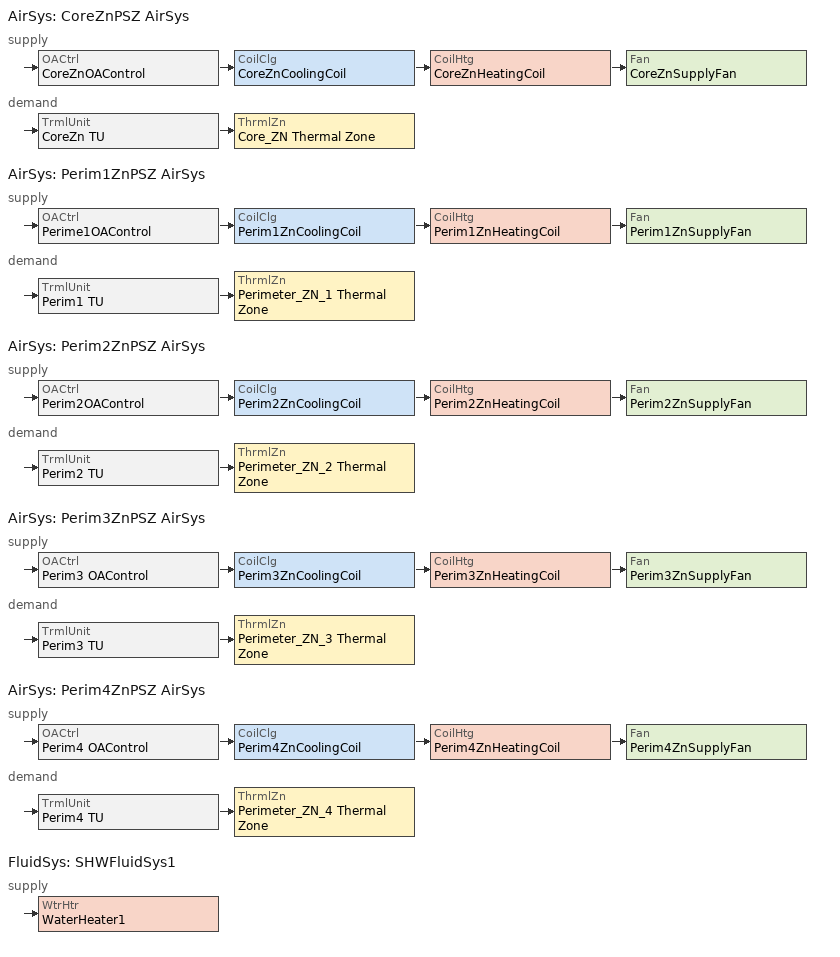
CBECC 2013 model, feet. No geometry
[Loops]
AirSys 'CoreZnPSZ AirSys'
 supply: OACtrl 'CoreZnOAControl' > CoilClg 'CoreZnCoolingCoil' > CoilHtg 'CoreZnHeatingCoil' > Fan 'CoreZnSupplyFan'
 demand: TrmlUnit 'CoreZn TU' > ThrmlZn 'Core_ZN Thermal Zone'
AirSys 'Perim1ZnPSZ AirSys'
 supply: OACtrl 'Perime1OAControl' > CoilClg 'Perim1ZnCoolingCoil' > CoilHtg 'Perim1ZnHeatingCoil' > Fan 'Perim1ZnSupplyFan'
 demand: TrmlUnit 'Perim1 TU' > ThrmlZn 'Perimeter_ZN_1 Thermal Zone'
AirSys 'Perim2ZnPSZ AirSys'
 supply: OACtrl 'Perim2OAControl' > CoilClg 'Perim2ZnCoolingCoil' > CoilHtg 'Perim2ZnHeatingCoil' > Fan 'Perim2ZnSupplyFan'
 demand: TrmlUnit 'Perim2 TU' > ThrmlZn 'Perimeter_ZN_2 Thermal Zone'
AirSys 'Perim3ZnPSZ AirSys'
 supply: OACtrl 'Perim3 OAControl' > CoilClg 'Perim3ZnCoolingCoil' > CoilHtg 'Perim3ZnHeatingCoil' > Fan 'Perim3ZnSupplyFan'
 demand: TrmlUnit 'Perim3 TU' > ThrmlZn 'Perimeter_ZN_3 Thermal Zone'
AirSys 'Perim4ZnPSZ AirSys'
 supply: OACtrl 'Perim4 OAControl' > CoilClg 'Perim4ZnCoolingCoil' > CoilHtg 'Perim4ZnHeatingCoil' > Fan 'Perim4ZnSupplyFan'
 demand: TrmlUnit 'Perim4 TU' > ThrmlZn 'Perimeter_ZN_4 Thermal Zone'
FluidSys 'SHWFluidSys1'
 supply: WtrHtr 'WaterHeater1'
[Proj]
0200006-OffSml-SG-BaseRun: ZipCode=90505; CompType=NewComplete
[Bldg]
Small Office: FuncClassMthd=AreaCategoryMethod; TotStoryCnt=1; AboveGrdStoryCnt=1
[Story]
Building Story 1: Z=0; FlrToFlrHgt=10.7; FlrToCeilingHgt=10
[Spc] Story=Building Story 1
Name | ThrmlZnRef | Area | SpcFuncDefaultsRef | SpcFunc | SecSide100PctControlled | SHWFluidSegRef | CommRfrgEPD | CondgType
Perimeter_ZN_1 | Perimeter_ZN_1 Thermal Zone | 1221.17 | Office Defaults | Office (Greater than 250 square feet in floor area) | 1 | SHWSupply1
Perimeter_ZN_2 | Perimeter_ZN_2 Thermal Zone | 724.411 | Office Defaults | Office (Greater than 250 square feet in floor area) | 1 | SHWSupply1
Perimeter_ZN_3 | Perimeter_ZN_3 Thermal Zone | 1221.17 | Office Defaults | Office (Greater than 250 square feet in floor area) | 1 | SHWSupply1
Perimeter_ZN_4 | Perimeter_ZN_4 Thermal Zone | 724.411 | Office Defaults | Office (Greater than 250 square feet in floor area) | 1 | SHWSupply1
Core_ZN | Core_ZN Thermal Zone | 1610.9 | Office Defaults | Office (Greater than 250 square feet in floor area) |  | SHWSupply1 | 0
Attic | Attic Thermal Zone | 428.898 |  | Unoccupied-Exclude from Gross Floor Area |  |  |  | IndirectlyConditioned
[ThrmlZn]
Name | Type | PriAirCondgSysRef | ClgTstatSchRef | HtgTstatSchRef
Attic Thermal Zone | Unconditioned
Core_ZN Thermal Zone | Conditioned | CoreZnPSZ AirSys | Office ClgSetPt | Office HtgSetPt
Perimeter_ZN_1 Thermal Zone | Conditioned | Perim1ZnPSZ AirSys | Office ClgSetPt | Office HtgSetPt
Perimeter_ZN_2 Thermal Zone | Conditioned | Perim2ZnPSZ AirSys | Office ClgSetPt | Office HtgSetPt
Perimeter_ZN_3 Thermal Zone | Conditioned | Perim3ZnPSZ AirSys | Office ClgSetPt | Office HtgSetPt
Perimeter_ZN_4 Thermal Zone | Conditioned | Perim4ZnPSZ AirSys | Office ClgSetPt | Office HtgSetPt
[AirSys] Type=SZAC
Name | CtrlZnRef
CoreZnPSZ AirSys | Core_ZN Thermal Zone
Perim1ZnPSZ AirSys | Perimeter_ZN_1 Thermal Zone
Perim2ZnPSZ AirSys | Perimeter_ZN_2 Thermal Zone
Perim3ZnPSZ AirSys | Perimeter_ZN_3 Thermal Zone
Perim4ZnPSZ AirSys | Perimeter_ZN_4 Thermal Zone
[AirSeg]
Name | Sys | Type
CoreZnSysSupply AirSeg | CoreZnPSZ AirSys | Supply
CoreZnSysReturnAirSeg | CoreZnPSZ AirSys | Return
Perim1ZnSysSupply AirSeg | Perim1ZnPSZ AirSys | Supply
Perim1ZnSysReturn AirSeg | Perim1ZnPSZ AirSys | Return
Perim2ZnSysSupply AirSeg | Perim2ZnPSZ AirSys | Supply
Perim2ZnSysReturnAirSeg | Perim2ZnPSZ AirSys | Return
Perim3ZnSysSupply AirSeg | Perim3ZnPSZ AirSys | Supply
Perim3ZnSysReturn AirSeg | Perim3ZnPSZ AirSys | Return
Perim4ZnSysSupplyAirSeg | Perim4ZnPSZ AirSys | Supply
Perim4ZnSysReturnAirSeg | Perim4ZnPSZ AirSys | Return
[CoilClg] Type=DirectExpansion; FuelSrc=Electric; DXSEER=13; DXEER=10.8; CndsrType=Air
Name | Sys
CoreZnCoolingCoil | CoreZnPSZ AirSys
Perim1ZnCoolingCoil | Perim1ZnPSZ AirSys
Perim2ZnCoolingCoil | Perim2ZnPSZ AirSys
Perim3ZnCoolingCoil | Perim3ZnPSZ AirSys
Perim4ZnCoolingCoil | Perim4ZnPSZ AirSys
[CoilHtg] Type=Furnace; FuelSrc=NaturalGas; FurnThrmlEff=0.82
Name | Sys
CoreZnHeatingCoil | CoreZnPSZ AirSys
Perim1ZnHeatingCoil | Perim1ZnPSZ AirSys
Perim2ZnHeatingCoil | Perim2ZnPSZ AirSys
Perim3ZnHeatingCoil | Perim3ZnPSZ AirSys
Perim4ZnHeatingCoil | Perim4ZnPSZ AirSys
[Fan] CtrlMthd=ConstantVolume
Name | Sys | ModelingMthd | FlowEff | TotStaticPress | MtrEff
CoreZnSupplyFan | CoreZnPSZ AirSys | StaticPressure | 0.55 | 2.5 | 0.855
Perim1ZnSupplyFan | Perim1ZnPSZ AirSys | StaticPressure | 0.55 | 2.5 | 0.855
Perim2ZnSupplyFan | Perim2ZnPSZ AirSys | StaticPressure | 0.55 | 2.5 | 0.855
Perim3ZnSupplyFan | Perim3ZnPSZ AirSys
Perim4ZnSupplyFan | Perim4ZnPSZ AirSys
[TrmlUnit] Type=Uncontrolled
Name | Sys | ZnServedRef | PriAirSegRef
CoreZn TU | CoreZnPSZ AirSys | Core_ZN Thermal Zone | CoreZnSysSupply AirSeg
Perim1 TU | Perim1ZnPSZ AirSys | Perimeter_ZN_1 Thermal Zone | Perim1ZnSysSupply AirSeg
Perim2 TU | Perim2ZnPSZ AirSys | Perimeter_ZN_2 Thermal Zone | Perim2ZnSysSupply AirSeg
Perim3 TU | Perim3ZnPSZ AirSys | Perimeter_ZN_3 Thermal Zone | Perim3ZnSysSupply AirSeg
Perim4 TU | Perim4ZnPSZ AirSys | Perimeter_ZN_4 Thermal Zone | Perim4ZnSysSupplyAirSeg
[OACtrl]
Name | Sys | EconoCtrlMthd | AirSegSupRef | AirSegRetRef | EconoIntegration
CoreZnOAControl | CoreZnPSZ AirSys | NoEconomizer | CoreZnSysSupply AirSeg | CoreZnSysReturnAirSeg
Perime1OAControl | Perim1ZnPSZ AirSys |  | Perim1ZnSysSupply AirSeg | Perim1ZnSysReturn AirSeg | Integrated
Perim2OAControl | Perim2ZnPSZ AirSys |  | Perim2ZnSysSupply AirSeg | Perim2ZnSysReturnAirSeg
Perim3 OAControl | Perim3ZnPSZ AirSys |  | Perim3ZnSysSupply AirSeg | Perim3ZnSysReturn AirSeg
Perim4 OAControl | Perim4ZnPSZ AirSys |  | Perim4ZnSysSupplyAirSeg | Perim4ZnSysReturnAirSeg
[FluidSys]
SHWFluidSys1: Type=ServiceHotWater
[WtrHtr]
WaterHeater1: Sys=SHWFluidSys1; FluidSegOutRef=SHWSupply1; FluidSegMakeupRef=SHWMakeup1; StorCap=14.15; EF=0.643; ThrmlEff=0.8; TankOffCycleLossCoef=10; CapRtd=6655
[FluidSeg] Sys=SHWFluidSys1
Name | Type | Src
SHWSupply1 | PrimarySupply
SHWMakeup1 | MakeupFluid | MunicipalWater
[SpcFuncDefaults]
Office Defaults: SpcFunc=Office (Greater than 250 square feet in floor area); OccSchRef=Office Occupancy; IntLtgRegSchRef=Office Lights; RecptSchRef=Office Receptacle; ProcElecSchRef=Office Receptacle; CommRfrgEqpSchRef=Office Receptacle; ElevSchRef=Office Elevator; ProcGasSchRef=Office Receptacle; HotWtrHtgSchRef=Office ServiceHotWater
[Sch]
Name | Type | EndMonth[1] | EndDay[1] | SchWeekRef[1]
Office Occupancy | Fraction | 12 | 31 | OfficeOccupancyWk
Office Receptacle | Fraction | 12 | 31 | OfficeReceptacleWk
Office ServiceHotWater | Fraction | 12 | 31 | OfficeServiceHotWaterWk
Office Elevator | Fraction |  |  | OfficeElevatorWk
Office Lights | Fraction | 12 | 31 | OfficeLightsWk
Office ClgSetPt | Temperature | 12 | 31 | OfficeClgSetPtWk
Office HtgSetPt | Temperature | 12 | 31 | OfficeHtgSetPtWk
[SchWeek]
Name | Type | SchDaySunRef | SchDayMonRef | SchDayTueRef | SchDayWedRef | SchDayThuRef | SchDayFriRef | SchDaySatRef | SchDayHolRef | SchDayClgDDRef | SchDayHtgDDRef | SchDayWDRef
OfficeOccupancyWk | Fraction | OfficeOccupancySun | OfficeOccupancyWD | OfficeOccupancyWD | OfficeOccupancyWD | OfficeOccupancyWD | OfficeOccupancyWD | OfficeOccupancySat | OfficeOccupancySun | OnDay | OffDay
OfficeReceptacleWk | Fraction | OfficeReceptacleSun | OfficeReceptacleWD | OfficeReceptacleWD | OfficeReceptacleWD | OfficeReceptacleWD | OfficeReceptacleWD | OfficeReceptacleSat | OfficeReceptacleSun | OnDay | OffDay
OfficeServiceHotWaterWk | Fraction | OfficeServiceHotWaterSun | OfficeServiceHotWaterWD | OfficeServiceHotWaterWD | OfficeServiceHotWaterWD | OfficeServiceHotWaterWD | OfficeServiceHotWaterWD | OfficeServiceHotWaterSat | OfficeServiceHotWaterSun | OnDay | OffDay
OfficeElevatorWk | Fraction | OfficeElevatorSun |  |  |  |  |  | OfficeElevatorSat |  |  |  | OfficeElevatorWD
OfficeLightsWk | Fraction | OfficeLightsSun | OfficeLightsWD | OfficeLightsWD | OfficeLightsWD | OfficeLightsWD | OfficeLightsWD | OfficeLightsSat | OfficeLightsSun | OnDay | OffDay
OfficeClgSetPtWk | Temperature | OfficeClgSetPtSun | OfficeClgSetPtWD | OfficeClgSetPtWD | OfficeClgSetPtWD | OfficeClgSetPtWD | OfficeClgSetPtWD | OfficeClgSetPtSat | OfficeClgSetPtSun | OfficeClgSetPtWD | OfficeClgSetPtWD
OfficeHtgSetPtWk | Temperature | OfficeHtgSetPtSun | OfficeHtgSetPtWD | OfficeHtgSetPtWD | OfficeHtgSetPtWD | OfficeHtgSetPtWD | OfficeHtgSetPtWD | OfficeHtgSetPtSat | OfficeHtgSetPtSun | OfficeHtgSetPtWD | OfficeHtgSetPtWD
[SchDay]
Name | Type | Hr
OfficeOccupancySun | Fraction | ( 0, 0, 0, 0, 0, 0, 0.05, 0.05, 0.05, 0.05, 0.05, 0.05, 0.05, 0.05, 0.05, 0.05, 0.05, 0.05, 0, 0, 0, 0, 0, 0 )
OfficeOccupancyWD | Fraction | ( 0, 0, 0, 0, 0, 0, 0.1, 0.2, 0.95, 0.95, 0.95, 0.95, 0.5, 0.95, 0.95, 0.95, 0.95, 0.3, 0.1, 0.1, 0.1, 0.1, 0.05, 0.05 )
OfficeOccupancySat | Fraction | ( 0, 0, 0, 0, 0, 0, 0.1, 0.1, 0.3, 0.3, 0.3, 0.3, 0.1, 0.1, 0.1, 0.1, 0.1, 0.05, 0.05, 0, 0, 0, 0, 0 )
OfficeReceptacleSun; OfficeLightsSun | Fraction | ( 0.05, 0.05, 0.05, 0.05, 0.05, 0.05, 0.05, 0.05, 0.05, 0.05, 0.05, 0.05, 0.05, 0.05, 0.05, 0.05, 0.05, 0.05, 0.05, 0.05, 0.05, 0.05, 0.05, 0.05 )
OfficeReceptacleWD | Fraction | ( 0.05, 0.05, 0.05, 0.05, 0.05, 0.1, 0.1, 0.3, 0.9, 0.9, 0.9, 0.9, 0.9, 0.9, 0.9, 0.9, 0.9, 0.5, 0.3, 0.3, 0.2, 0.2, 0.1, 0.05 )
OfficeReceptacleSat; OfficeLightsSat | Fraction | ( 0.05, 0.05, 0.05, 0.05, 0.05, 0.05, 0.1, 0.1, 0.3, 0.3, 0.3, 0.3, 0.15, 0.15, 0.15, 0.15, 0.15, 0.05, 0.05, 0.05, 0.05, 0.05, 0.05, 0.05 )
OfficeServiceHotWaterSun | Fraction | ( 0.04, 0.04, 0.04, 0.04, 0.04, 0.07, 0.04, 0.04, 0.04, 0.04, 0.04, 0.06, 0.06, 0.09, 0.06, 0.04, 0.04, 0.04, 0.04, 0.04, 0.04, 0.07, 0.04, 0.04 )
OfficeServiceHotWaterWD | Fraction | ( 0.05, 0.05, 0.05, 0.05, 0.05, 0.08, 0.07, 0.19, 0.35, 0.38, 0.39, 0.47, 0.57, 0.54, 0.34, 0.33, 0.44, 0.26, 0.21, 0.15, 0.17, 0.08, 0.05, 0.05 )
OfficeServiceHotWaterSat | Fraction | ( 0.05, 0.05, 0.05, 0.05, 0.05, 0.08, 0.07, 0.11, 0.15, 0.21, 0.19, 0.23, 0.2, 0.19, 0.15, 0.12, 0.14, 0.07, 0.07, 0.07, 0.07, 0.09, 0.05, 0.05 )
OfficeElevatorWD | Fraction | ( 0, 0, 0, 0, 0, 0, 0, 0.35, 0.69, 0.43, 0.37, 0.43, 0.58, 0.48, 0.37, 0.37, 0.46, 0.62, 0.2, 0.12, 0.04, 0.04, 0, 0 )
OfficeElevatorSat | Fraction | ( 0, 0, 0, 0, 0, 0, 0, 0.16, 0.14, 0.21, 0.18, 0.25, 0.21, 0.13, 0.08, 0.04, 0.05, 0.06, 0, 0, 0, 0, 0, 0 )
OfficeElevatorSun; OffDay | Fraction | ( 0, 0, 0, 0, 0, 0, 0, 0, 0, 0, 0, 0, 0, 0, 0, 0, 0, 0, 0, 0, 0, 0, 0, 0 )
OfficeLightsWD | Fraction | ( 0.05, 0.05, 0.05, 0.05, 0.05, 0.1, 0.1, 0.3, 0.65, 0.65, 0.65, 0.65, 0.65, 0.65, 0.65, 0.65, 0.65, 0.35, 0.3, 0.3, 0.2, 0.2, 0.1, 0.05 )
OnDay | Fraction | ( 1, 1, 1, 1, 1, 1, 1, 1, 1, 1, 1, 1, 1, 1, 1, 1, 1, 1, 1, 1, 1, 1, 1, 1 )
OfficeClgSetPtSun | Temperature | ( 85, 85, 85, 85, 85, 85, 85, 85, 85, 85, 85, 85, 85, 85, 85, 85, 85, 85, 85, 85, 85, 85, 85, 85 )
OfficeClgSetPtWD | Temperature | ( 85, 85, 85, 85, 85, 75, 75, 75, 75, 75, 75, 75, 75, 75, 75, 75, 75, 75, 75, 75, 75, 75, 75, 75 )
OfficeClgSetPtSat | Temperature | ( 85, 85, 85, 85, 85, 75, 75, 75, 75, 75, 75, 75, 75, 75, 75, 75, 75, 75, 75, 85, 85, 85, 85, 85 )
OfficeHtgSetPtSun | Temperature | ( 60, 60, 60, 60, 60, 60, 60, 60, 60, 60, 60, 60, 60, 60, 60, 60, 60, 60, 60, 60, 60, 60, 60, 60 )
OfficeHtgSetPtWD | Temperature | ( 60, 60, 60, 60, 60, 70, 70, 70, 70, 70, 70, 70, 70, 70, 70, 70, 70, 70, 70, 70, 70, 70, 70, 70 )
OfficeHtgSetPtSat | Temperature | ( 60, 60, 60, 60, 60, 70, 70, 70, 70, 70, 70, 70, 70, 70, 70, 70, 70, 70, 70, 60, 60, 60, 60, 60 )
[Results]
End Use | Proposed Design Site (MWh) | Proposed Design Site (therms) | Proposed Design (kTDV/ft²-yr) | Standard Design Site (MWh) | Standard Design Site (therms) | Standard Design (kTDV/ft²-yr) | Compliance Margin (kTDV/ft²-yr)
Space Heating | -- | 44 | 1.5 | -- | 87 | 3.0 | 1.5
Space Cooling | 9.7 | -- | 58.5 | 9.9 | -- | 61.0 | 2.5
Indoor Fans | 22.4 | -- | 92.6 | 23.7 | -- | 97.8 | 5.2
Heat Rejection | -- | -- | -- | -- | -- | -- | --
Pumps & Misc. | -- | -- | -- | -- | -- | -- | --
Domestic HW | -- | 166 | 5.0 | -- | 166 | 5.0 | --
Lighting | 9.3 | -- | 43.2 | 9.3 | -- | 43.2 | --
Compliance Total | 41.4 | 210 | 200.8 | 42.9 | 253 | 210.0 | 9.2
Receptacle | 23.6 | -- | 112.0 | 23.6 | -- | 112.0 | 
Process | -- | -- | -- | -- | -- | -- | 
Process Ltg | -- | -- | -- | -- | -- | -- | 
TOTAL | 65.0 | 210 | 312.8 | 66.5 | 253 | 322.0 | 
PASS
